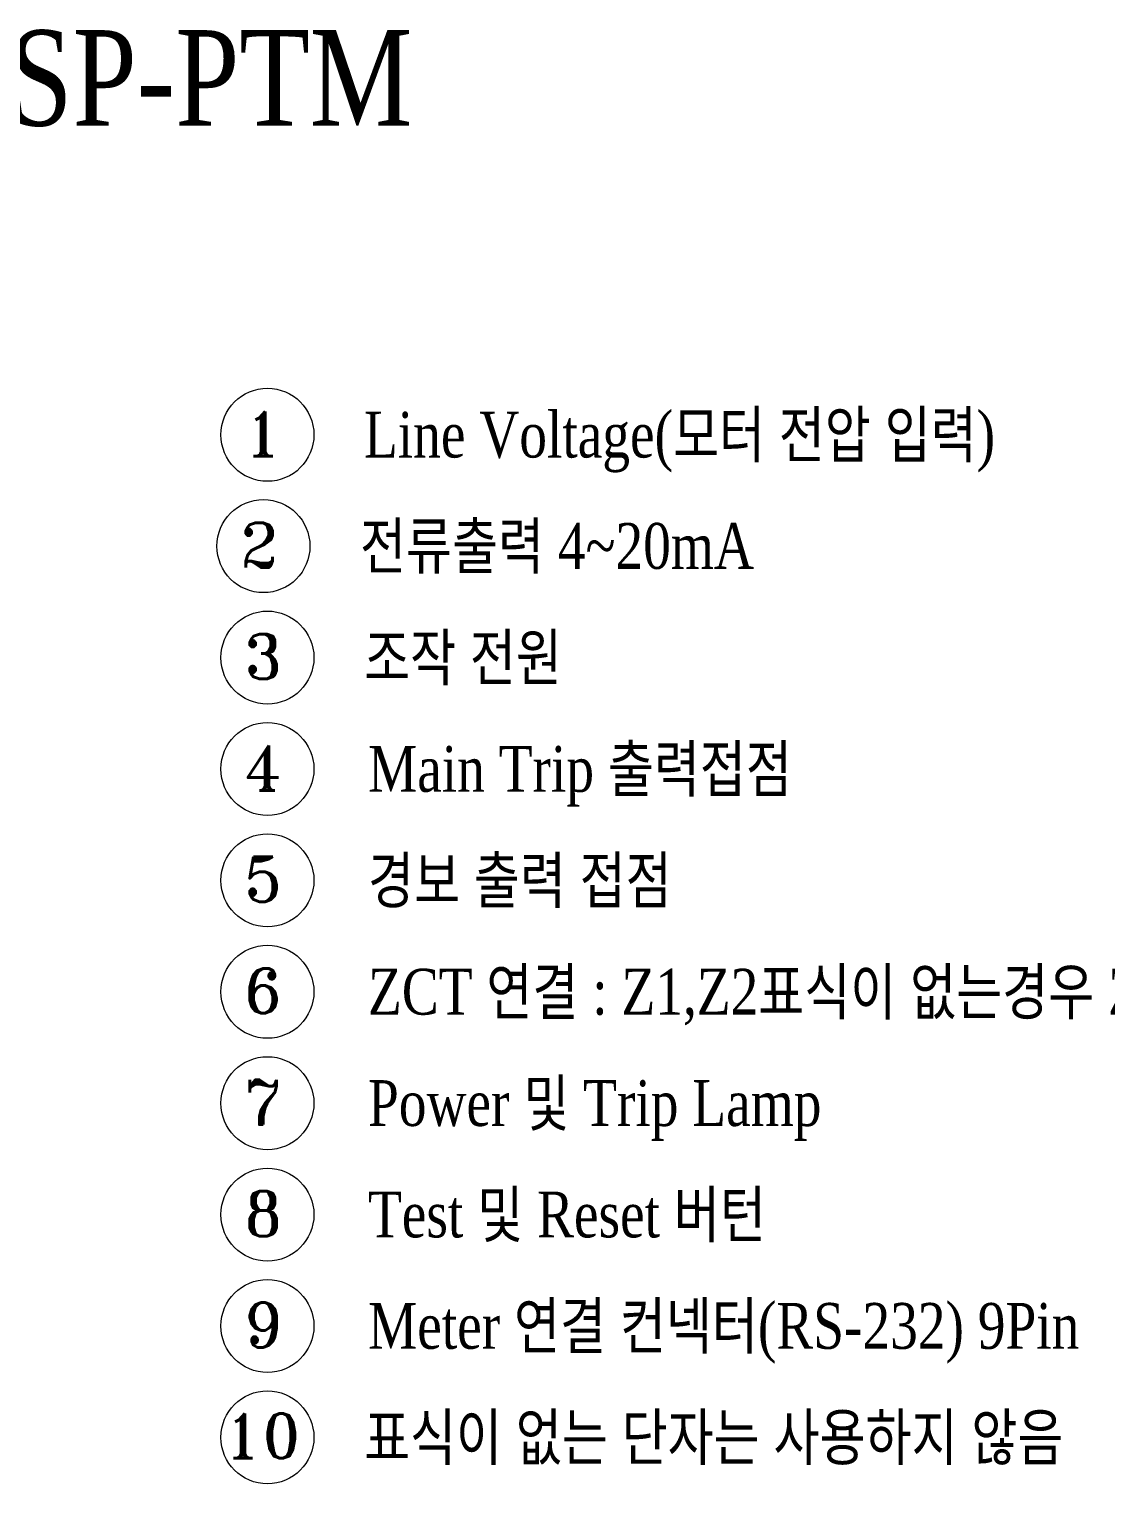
# Model space of a CAD drawing. Header units: millimetres. Extents: x 45 to 885, y 38 to 718.
# Drawn here: x 404.8 to 472.5, y 216.9 to 308.3 of the extents above; entities that cross this region are included whole.
import ezdxf

# ---------------------------------------------------------------- set-up
doc = ezdxf.new("R2010")
doc.units = ezdxf.units.MM
doc.styles.add('SS', font='batang.ttc', dxfattribs={"width": 0.8})
doc.styles.add('STYLE2', font='romant.shx')

msp = doc.modelspace()

# ---------------------------------------------------------------- linework, layer by layer
at = {"color": 0, "linetype": 'ByBlock', "lineweight": 18}
for centre in [(419.832, 282.843), (419.581, 275.846), (419.832, 268.843), (419.832, 261.843), (419.832, 254.843), (419.832, 247.843), (419.832, 240.843), (419.832, 233.843), (419.832, 226.843), (419.832, 219.843)]:
    msp.add_circle(centre, 2.922, dxfattribs=at)

# ---------------------------------------------------------------- texts
at = {"color": 0, "style": 'SS', "width": 0.8}
msp.add_text('DSP-PTM', height=6, dxfattribs=at).set_placement((398.319, 302.268))
at = {"color": 0, "style": 'STYLE2'}
for s, height, p in [('1', 2.815, (418.359, 281.498)), ('2', 2.815, (418.109, 274.501)), ('3', 2.815, (418.359, 267.498)), ('4', 2.815, (418.359, 260.498)), ('5', 2.815, (418.359, 253.498)), ('6', 2.815, (418.359, 246.498)), ('7', 2.815, (418.359, 239.498)), ('8', 2.815, (418.359, 232.498)), ('9', 2.815, (418.359, 225.498)), ('10', 2.8149, (417.088, 218.538))]:
    msp.add_text(s, height=height, dxfattribs=at).set_placement(p)
at = {"lineweight": 18, "char_height": 2.88, "attachment_point": 1, "style": 'SS'}
for s, insert, width in [('Line Voltage(모터 전압 입력)', (425.902, 284.295), 70.31337), ('전류출력 4~20mA', (425.652, 277.299), 46.19835), ('조작 전원 ', (425.902, 270.295), 46.13118), ('Main Trip 출력접점', (426.153, 263.292), 35.24007), ('경보 출력 접점', (426.153, 256.292), 70.59432), ('ZCT 연결 : Z1,Z2표식이 없는경우 ZCT내장형', (426.153, 249.292), 69.37651), ('Power 및 Trip Lamp', (426.153, 242.292), 36.90446), ('Test 및 Reset 버턴', (426.153, 235.292), 44.79841), ('Meter 연결 컨넥터(RS-232) 9Pin', (426.153, 228.292), 70.31337), ('표식이 없는 단자는 사용하지 않음', (425.902, 221.295), 51.38063)]:
    msp.add_mtext(s, dxfattribs=dict(at, insert=insert, width=width))

doc.saveas('drawing.dxf')
